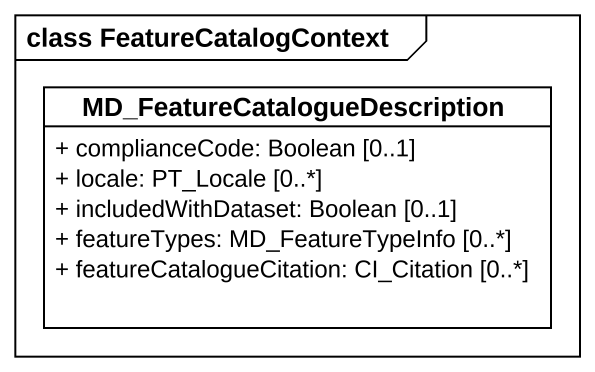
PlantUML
@startuml
mainframe class FeatureCatalogContext
hide circle
hide empty members
skinparam classAttributeIconSize 0
class "MD_FeatureCatalogueDescription" as MD_FeatureCatalogueDescripti #FFFFFF {
  + complianceCode: Boolean [0..1]
  + locale: PT_Locale [0..*]
  + includedWithDataset: Boolean [0..1]
  + featureTypes: MD_FeatureTypeInfo [0..*]
  + featureCatalogueCitation: CI_Citation [0..*]
}
@enduml
